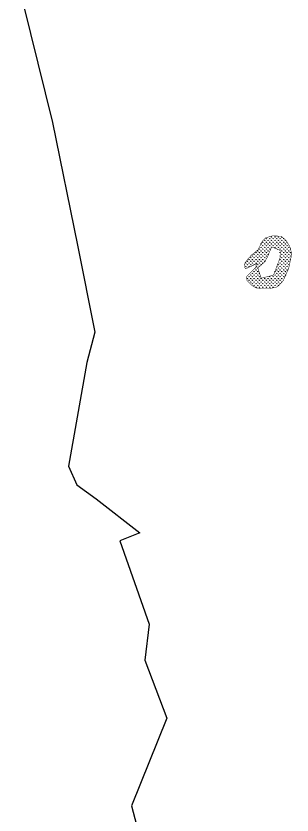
# Model space of a CAD drawing. Header units: metres. Extents: x 319750 to 415268, y 1725605 to 1842937.
# Drawn here: x 331329 to 332459, y 1792297 to 1795562 of the extents above; entities that cross this region are included whole.
import ezdxf

# ---------------------------------------------------------------- set-up
doc = ezdxf.new("R2010")
doc.units = ezdxf.units.M
doc.header["$MEASUREMENT"] = 0
doc.layers.add('DISTRICT BOUNDRY', color=86, linetype='Continuous')
doc.layers.add('MANGROOVES BUFFER ZONE', color=120, linetype='Continuous')

msp = doc.modelspace()

# ---------------------------------------------------------------- hatches: boundary and pattern name
at = {"layer": 'MANGROOVES BUFFER ZONE'}
h = msp.add_hatch(dxfattribs=at)
h.set_pattern_fill('GRASS', color=256, scale=10)
h.paths.add_polyline_path([(332315, 1794538.2), (332272.9, 1794496.6), (332274.6, 1794481.9), (332294.7, 1794460.9), (332312.3, 1794451), (332334.4, 1794448.3), (332369.3, 1794448.5), (332399.3, 1794455.4), (332422.7, 1794480), (332445.1, 1794529.7), (332458.2, 1794589.7), (332450.8, 1794617.9), (332435.2, 1794644.6), (332413.8, 1794662.1), (332379.8, 1794663.6), (332351, 1794655.7), (332339.3, 1794644.2), (332319.7, 1794606.5), (332292.9, 1794584.8), (332278.9, 1794569.1), (332266, 1794552), (332264.3, 1794536.2), (332269.4, 1794529.3), (332291.7, 1794539.3), (332316, 1794551.3), (332310.2, 1794539.8)])
h.paths.add_polyline_path([(332346.8, 1794556.6), (332358.7, 1794577.7), (332375.7, 1794618.6), (332410.9, 1794604.1), (332410.9, 1794575.6), (332383.4, 1794503.1), (332332.9, 1794490.5), (332318.9, 1794532.5)], flags=16)

# ---------------------------------------------------------------- linework, layer by layer
at = {"layer": 'DISTRICT BOUNDRY'}
msp.add_polyline3d([(331329.5, 1795734.1, 0), (331479.6, 1795126.7, 0), (331581.9, 1794626, 0), (331652.8, 1794270.2, 0), (331619.4, 1794145.7, 0), (331544.1, 1793721.9, 0), (331578.4, 1793646.4, 0), (331658.2, 1793589, 0), (331835.8, 1793449.7, 0), (331755.1, 1793417.7, 0), (331874, 1793076.3, 0), (331856.6, 1792929.3, 0), (331947, 1792693.1, 0), (331802.4, 1792334.7, 0), (331861.9, 1792106.9, 0)], dxfattribs=at)
at = {"layer": 'MANGROOVES BUFFER ZONE', "const_width": 2}
for points in [[(332315, 1794538.2), (332272.9, 1794496.6), (332274.6, 1794481.9), (332294.7, 1794460.9), (332312.3, 1794451), (332334.4, 1794448.3), (332369.3, 1794448.5), (332399.3, 1794455.4), (332422.7, 1794480), (332445.1, 1794529.7), (332458.2, 1794589.7), (332450.8, 1794617.9), (332435.2, 1794644.6), (332413.8, 1794662.1), (332379.8, 1794663.6), (332351, 1794655.7), (332339.3, 1794644.2), (332319.7, 1794606.5), (332292.9, 1794584.8), (332278.9, 1794569.1), (332266, 1794552), (332264.3, 1794536.2), (332269.4, 1794529.3), (332291.7, 1794539.3), (332316, 1794551.3), (332310.2, 1794539.8), (332315, 1794538.2)], [(332346.8, 1794556.6), (332358.7, 1794577.7), (332375.7, 1794618.6), (332410.9, 1794604.1), (332410.9, 1794575.6), (332383.4, 1794503.1), (332332.9, 1794490.5), (332318.9, 1794532.5), (332346.8, 1794556.6)]]:
    msp.add_lwpolyline(points, close=True, dxfattribs=at)

doc.saveas('drawing.dxf')
